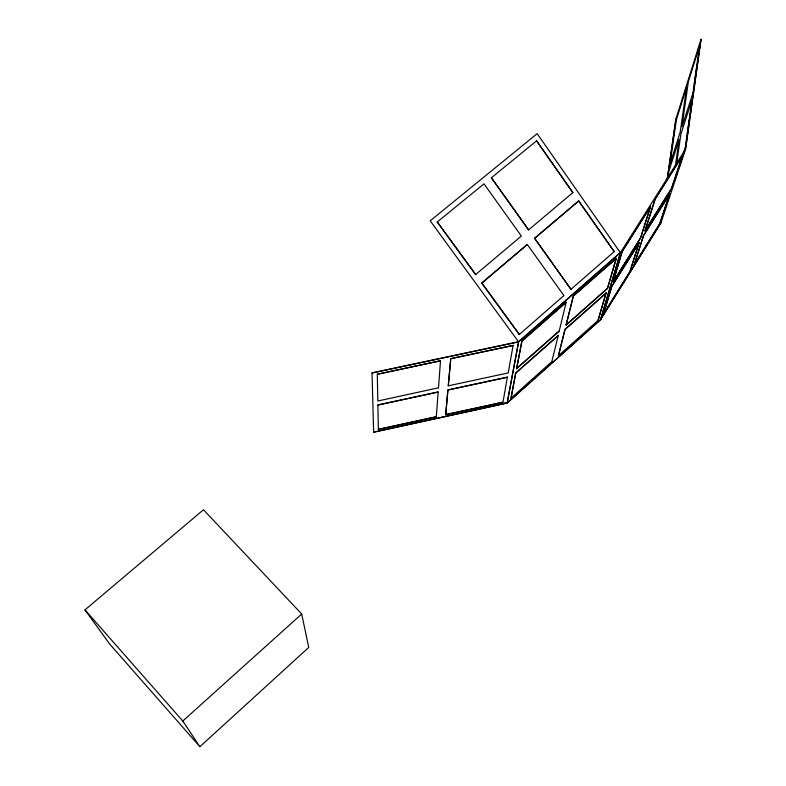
<?xml version="1.0" encoding="UTF-8"?>
<svg xmlns="http://www.w3.org/2000/svg" width="786" height="786" viewBox="0 0 786 786"><rect width="100%" height="100%" fill="white"/><g stroke="black" fill="none" stroke-linecap="round" stroke-linejoin="round"><path stroke-width="1.18" d="M436.309 416.757L438.146 392.008L377.87 405.016L378.361 429.392L436.309 416.757L378.361 429.392M438.5 387.94L440.514 360.774L377.3 374.244L377.83 401.007L438.46 387.812M445.691 414.713L447.892 389.905L507.451 377.192L447.932 390.033L445.691 414.713L502.952 402.236L507.412 377.064M448.275 385.7L450.732 358.603L513.17 345.437L450.771 358.73L448.315 385.828L508.218 372.928L513.13 345.309M645.09 230.858L655.19 199.192L682.435 155.667L655.062 199.123L644.962 230.799L671.588 188.542L685.186 148.19L691.965 99.989L680.863 134.209L676.559 164.323M693.046 92.306L699.55 46.03L688.398 81.528L681.934 126.703L693.183 92.326M685.834 144.595L686.178 142.187M686.512 139.78L687.023 136.165M687.357 133.748L687.701 131.341M688.212 127.725L688.546 125.318M688.89 122.911L689.391 119.295M689.735 116.878L690.236 113.263M690.58 110.855L690.914 108.448M691.258 106.041L691.768 102.426M693.684 88.769L694.018 86.391M694.352 84.023L694.853 80.457M695.188 78.089L695.689 74.532M696.023 72.155L696.514 68.598M696.848 66.221L697.182 63.853M697.516 61.475L698.017 57.918M698.351 55.551L698.852 51.984M699.186 49.616L699.52 47.239M620.488 252.66L600.484 319.676L507.078 402.972L373.635 432.192L507.176 403.061L600.583 319.764L620.488 252.66L685.441 149.33L701.024 39.32L685.559 149.399L660.967 222.743L600.504 319.647L660.967 222.743M675.184 167.133L679.133 139.535L668.945 170.965L667.894 178.167M667.176 179.198L675.97 118.755L701.024 39.32M667.304 179.218L675.97 118.755M670.006 163.675L676.392 119.727L686.65 87.069L680.204 132.068L670.124 163.694M504.759 403.189L507.157 403.08L518.573 341.763L620.341 252.611L518.613 341.89L372.024 372.947L373.635 432.192M504.681 403.08L507.176 403.061L518.613 341.89L430.197 220.827L537.172 133.659L620.38 252.728M515.734 372.928L511.018 398.188L551.801 361.658L558.257 335.484L515.734 372.928L511.018 398.188M516.559 368.634L521.845 341.026L566.195 302.148L559.239 330.926L516.559 368.634L559.337 331.014M516.657 368.732L521.943 341.124L566.303 302.237M606.075 292.991L564.957 329.383L558.355 355.812L598.038 320.452L606.075 292.991L598.038 320.452M566.077 324.883L573.299 295.919L616.352 258.378L607.549 288.413L566.175 324.972L607.45 288.324L616.244 258.289M558.453 355.901L565.055 329.472L606.183 293.09M566.175 324.972L573.407 296.017L616.352 258.378M603.452 314.046L611.685 286.409L639.146 242.776L630.038 271.592L603.569 314.105L629.92 271.534L639.028 242.717M613.08 281.702L622.09 251.471L650.641 206.404L640.688 237.883L613.208 281.771L640.57 237.814L650.523 206.335M603.569 314.105L611.803 286.477L639.146 242.776M613.208 281.771L622.217 251.54L650.641 206.404M634.155 264.725L643.39 235.731L669.888 193.651L659.827 223.735L634.263 264.794L659.709 223.676L669.76 193.592M634.263 264.794L643.518 235.79L669.888 193.651M644.962 230.799L671.47 188.473L682.435 155.667M662.824 215.462L666.332 204.979M674.663 180.082L677.336 172.114M679.615 165.286L685.186 148.19M199.88 746.7L308.741 647.448L301.696 614.013L203.486 509.76L84.976 609.877L109.421 643.724L199.88 746.7L182.794 721.027L84.976 609.877M182.794 721.027L301.696 614.013M515.842 373.016L558.257 335.484M519.271 334.522L563.916 295.565L527.288 244.485L481.769 283.058L519.33 334.512L481.828 283.048L527.288 244.485M570.98 289.346L534.647 238.286L578.702 200.951L534.578 238.305L570.98 289.346L614.2 251.628L578.702 200.951L614.2 251.628M475.599 274.589L521.344 236.055L483.989 183.836L437.271 221.986L475.658 274.579L437.271 221.986M536.592 140.841L491.397 177.754L528.595 229.905L572.856 192.609L536.592 140.841L572.856 192.609M491.397 177.754L528.595 229.905M445.652 414.595L502.952 402.236M518.505 341.792L372.024 372.947M440.514 360.774L377.3 374.244M438.146 392.008L377.87 405.016"/></g></svg>
